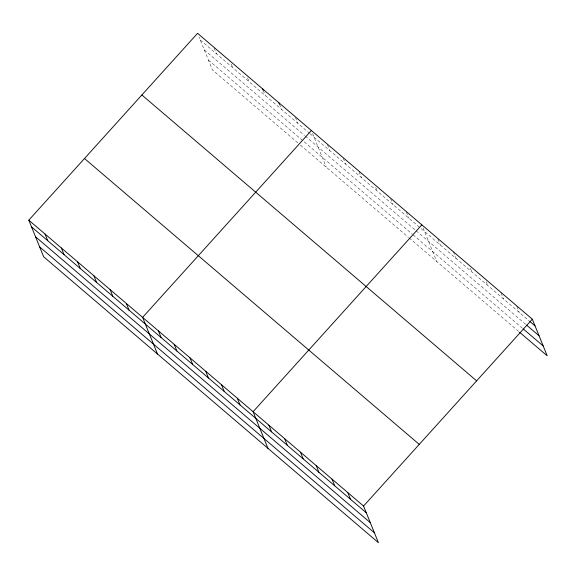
<?xml version="1.0" encoding="UTF-8"?>
<svg xmlns="http://www.w3.org/2000/svg" width="576" height="576" viewBox="0 0 576 576"><rect width="100%" height="100%" fill="white"/><g stroke="black" fill="none" stroke-linecap="round" stroke-linejoin="round"><path stroke-width="0.43" stroke-dasharray="2.88 2.16" d="M200.282 40.01L309.362 133.164M310.039 133.74L529.128 320.839M204.293 49.889L304.567 135.518M305.244 136.094L415.433 230.198M416.095 230.76L525.902 324.54M208.426 60.07L412.337 234.202M412.992 234.763L522.806 328.536M297.806 142.848L212.436 69.948L199.073 37.037M300.514 145.159L408.456 237.341M409.111 237.902L518.926 331.675M516.845 306.461L519.264 312.415M501.062 292.982L503.482 298.937M486.187 281.736L487.699 285.458M470.405 268.258L471.917 271.98M453.42 251.806L456.134 258.509M437.94 239.076L440.359 245.03M423.065 227.83L436.73 261.482M406.375 212.119L408.794 218.074M390.593 198.641L393.012 204.595M375.718 187.402L377.23 191.117M359.028 171.691L361.447 177.646M343.246 158.213L345.665 164.167M327.47 144.734L329.882 150.689M312.595 133.488L326.261 167.148M295.423 117.374L297.842 123.329M279.468 104.234L281.585 109.44M263.21 90.346L265.327 95.558M247.55 77.947L249.062 81.67M231.293 64.066L232.805 67.781M214.128 47.945L216.547 53.899"/><path stroke-width="0.86" d="M28.8 220.176L363.564 506.052L378.432 542.686L43.675 256.81L28.8 220.176L197.568 33.314L532.325 319.19L547.2 355.824L519.581 332.237M311.386 130.514L142.618 317.376L157.493 354.002M421.855 224.856L253.087 411.718L267.962 448.344M363.564 506.052L532.325 319.19M529.783 321.401L535.046 325.894M526.565 325.102L539.057 335.772M523.462 329.098L543.19 345.946M141.876 94.982L476.633 380.858M84.492 158.515L419.256 444.391M31.522 226.872L366.278 512.755M35.532 236.75L370.289 522.634M39.665 246.931L374.422 532.807M278.863 102.744L279.468 104.234M262.606 88.855L263.21 90.346M347.782 492.574L350.496 499.277M331.999 479.102L334.721 485.798M316.217 465.624L318.938 472.32M300.434 452.146L303.156 458.842M284.652 438.667L287.374 445.363M268.87 425.189L271.591 431.892M237.305 398.239L240.026 404.935M221.53 384.761L224.244 391.457M205.747 371.282L208.462 377.978M189.965 357.804L192.686 364.507M174.182 344.326L176.904 351.029M158.4 330.854L161.122 337.55M126.36 303.487L129.082 310.19M110.102 289.606L112.817 296.302M93.838 275.717L96.559 282.42M77.58 261.835L80.302 268.531M61.322 247.946L64.037 254.642M45.058 234.065L47.779 240.761"/></g></svg>
